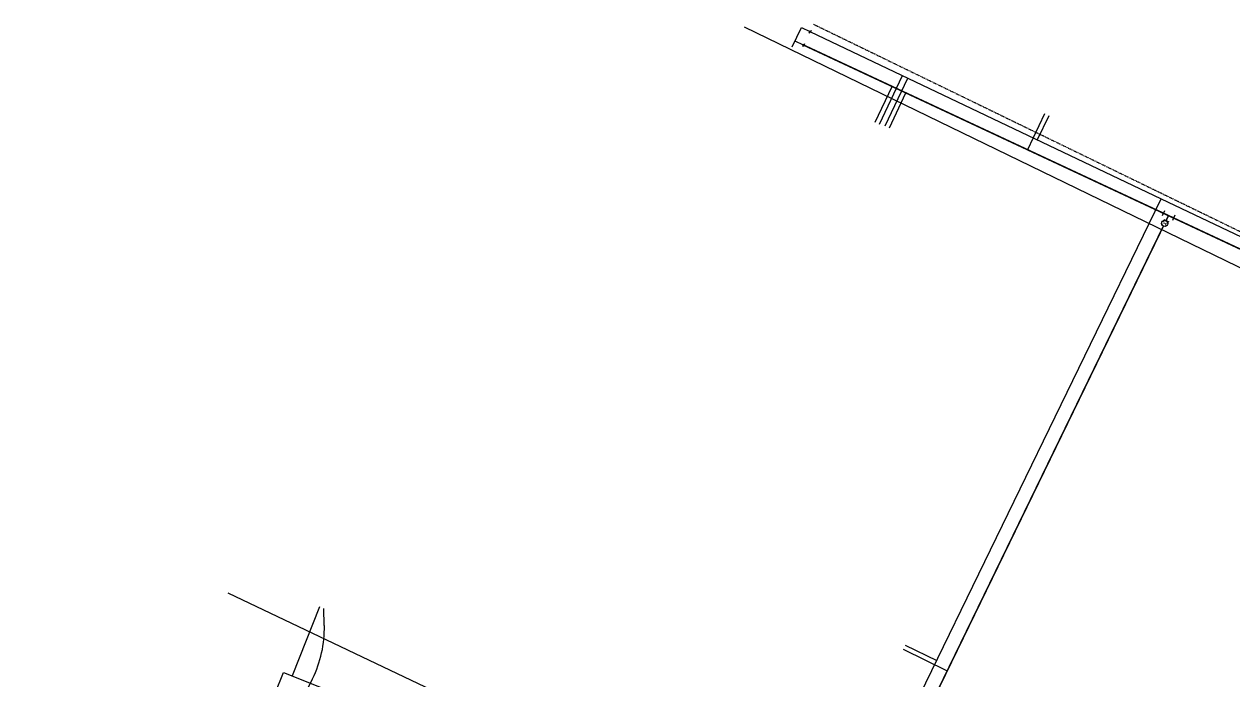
# Model space of a CAD drawing. Extents: x 10585 to 11359, y 10084 to 11560.
# Drawn here: x 10587.1 to 10846.2, y 10862.6 to 11003.2 of the extents above; entities that cross this region are included whole.
import ezdxf
from ezdxf.lldxf.tags import DXFTag

# ---------------------------------------------------------------- set-up
doc = ezdxf.new("R2010")
doc.units = 0
doc.header["$MEASUREMENT"] = 0
doc.set_wipeout_variables(frame=1)
doc.linetypes.add('HIDDEN2', pattern=[0.1875, 0.125, -0.0625])
for name, color, linetype in [('CU-SSWR-E', 8, 'REC_SEWER SANITARY-E'), ('CU-WATR', 160, 'REC_WATER'), ('CU-WATR-E', 142, 'REC_WATER 08-INCH')]:
    doc.layers.add(name, color=color, linetype=linetype)
tags = doc.linetypes.add('HREC_WATER 04-INCH', pattern='A,0.75,-0.25,[4,REC_LStyles.shx,S=1,R=0,X=0,Y=0],-0.25,0.75', length=2).pattern_tags.tags
tags[6] = DXFTag(74, 12)
doc.linetypes.add('REC_SEWER SANITARY-E', pattern='A,1.5,-0.125,[68,REC_LStyles.shx,S=1,R=0,X=0,Y=0],-0.125,1.5', length=3.25)
doc.linetypes.add('REC_WATER', pattern='A,1.5,-0.125,[107,REC_LStyles.shx,S=1,R=0,X=0,Y=0],-0.125,1.5', length=3.25)
doc.linetypes.add('REC_WATER 08-INCH', pattern='A,1.5,-0.25,[8,REC_LStyles.shx,S=1,R=0,X=0,Y=0],-0.25,1.5', length=3.5)

# ---------------------------------------------------------------- blocks, each defined once
blk = doc.blocks.new('TEE')
for p, q in [((-0.1, -0.05), (-0.1, 0.05)), ((0.05, 0.1), (-0.05, 0.1)), ((0.1, -0.05), (0.1, 0.05))]:
    blk.add_line(p, q)
blk = doc.blocks.new('VALVE GATE PHX')
blk.add_line((0.47, 0.48), (-0.47, -0.48))
for points in [[(0.48, -0.47), (-0.48, 0.48), (0.47, 0.48)], [(-0.48, -0.48), (0.48, -0.47)]]:
    blk.add_lwpolyline(points)
blk.add_wipeout([(-0.47, 0.47), (0.47, 0.48), (0, 0)])
blk.add_wipeout([(-0.47, -0.47), (0.47, -0.47), (0, 0)])
blk.add_circle((0, 0), 0.67)

msp = doc.modelspace()

# ---------------------------------------------------------------- linework, layer by layer
at = {"layer": 'CU-SSWR-E'}
msp.add_line((10630.74, 10881.22), (10966.56, 10721.57), dxfattribs=at)
at = {"layer": 'CU-WATR', "linetype": 'HREC_WATER 04-INCH'}
for p, q in [((10752.28, 10999.57), (10754.09, 10998.71)), ((10753.97, 10998.47), (10754.2, 10998.95)), ((10754.19, 10998.36), (10753.97, 10998.47)), ((10754.2, 10998.95), (10754.43, 10998.85)), ((10769.49, 10982.18), (10773.13, 10989.81)), ((10772.53, 10980.96), (10776.09, 10988.43)), ((10651.42, 10874.25), (10651.35, 10877.89)), ((10647.13, 10859.18), (10648.91, 10862.84))]:
    msp.add_line(p, q, dxfattribs=at)
at = {"layer": 'CU-WATR'}
for p, q in [((10805.79, 10983.94), (10802.13, 10976.25)), ((10775.47, 10869.14), (10784.95, 10864.53))]:
    msp.add_line(p, q, dxfattribs=at)
at = {"layer": 'CU-WATR', "linetype": 'HREC_WATER 04-INCH', "const_width": 0.333}
for points in [[(10832.37, 10962.12), (10754.09, 10998.71)], [(10758.59, 10810.29), (10832.37, 10962.12)], [(11026.33, 10871.45), (10832.37, 10962.12)]]:
    msp.add_lwpolyline(points, dxfattribs=at)
at = {"layer": 'CU-WATR', "linetype": 'HREC_WATER 04-INCH'}
msp.add_arc((10626.43, 10873.77), 25, 334.0833, 1.1081, dxfattribs=at)
at = {"layer": 'CU-WATR-E', "linetype": 'HREC_WATER 04-INCH'}
for p, q in [((10751.67, 10998.31), (10753.67, 11002.43)), ((10753.67, 11002.43), (10755.48, 11001.57)), ((10755.36, 11001.33), (10755.6, 11001.82)), ((10755.59, 11001.22), (10755.36, 11001.33)), ((10755.6, 11001.82), (10755.82, 11001.71)), ((10770.4, 10981.75), (10775.33, 10992.13)), ((10771.63, 10981.39), (10776.48, 10991.58)), ((10806.69, 10983.51), (10804.24, 10978.37)), ((10757.15, 10814.18), (10830.79, 10965.73)), ((10775.91, 10870.04), (10782.69, 10866.74))]:
    msp.add_line(p, q, dxfattribs=at)
at = {"layer": 'CU-WATR-E'}
msp.add_line((10650.42, 10878.26), (10644.51, 10863.46), dxfattribs=at)
at = {"layer": 'CU-WATR-E', "linetype": 'HREC_WATER 04-INCH', "flags": 128}
for points in [[(10755.48, 11001.57), (10830.79, 10965.73)], [(10830.79, 10965.73), (10879.35, 10942.62), (10909.44, 10930.39), (10928.98, 10920.43), (10931.31, 10919.27), (10965.43, 10905.09), (11006.98, 10886.62), (11028.53, 10875.99)], [(10587.08, 10755.15), (10637.28, 10850.88), (10642.66, 10864.2), (10670.09, 10853.23), (10697.15, 10839.87), (10839.13, 10779.06), (10871.49, 10762.19), (10946.72, 10725.05)]]:
    msp.add_lwpolyline(points, dxfattribs=at)

# ---------------------------------------------------------------- block references
at = {"layer": 'CU-WATR', "xscale": 12, "yscale": 12, "zscale": 12, "rotation": 156.8119789257134}
msp.add_blockref('TEE', (10832.37, 10962.12), dxfattribs=at)

# ---------------------------------------------------------------- next in the draw order: block references
at = {"layer": 'CU-WATR', "rotation": 154.354465789656}
msp.add_blockref('VALVE GATE PHX', (10831.55, 10960.44), dxfattribs=at)

# ---------------------------------------------------------------- next in the draw order: linework, layer by layer
at = {"layer": 'CU-SSWR-E'}
msp.add_line((10741.39, 11002.6), (11037.58, 10858.67), dxfattribs=at)
at = {"layer": 'CU-WATR', "linetype": 'HIDDEN2'}
msp.add_line((10756.25, 11003.16), (11040.64, 10864.97), dxfattribs=at)

doc.saveas('drawing.dxf')
